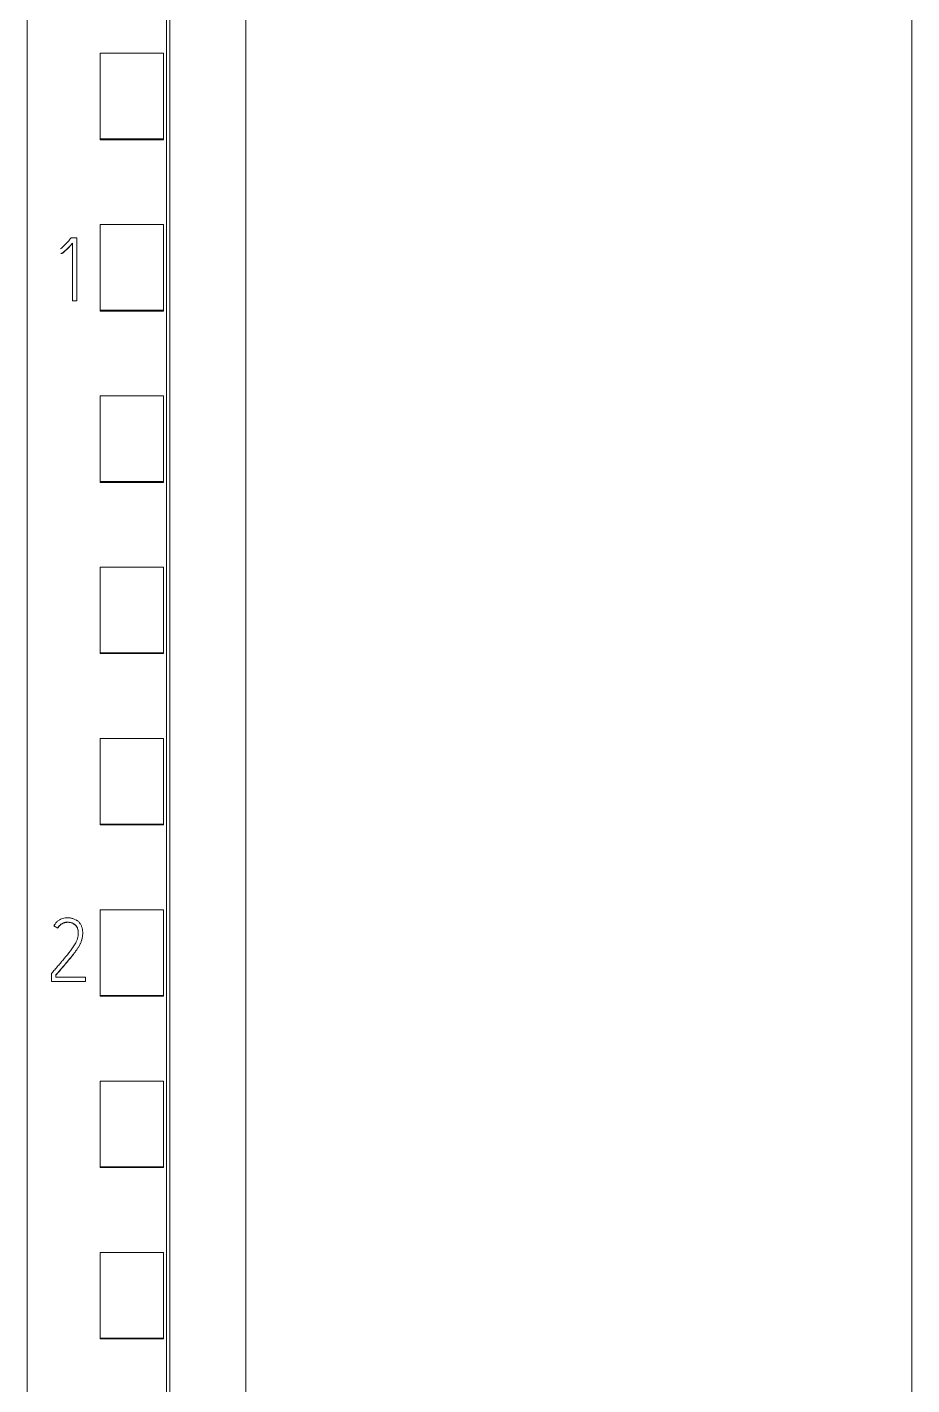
# Model space of a CAD drawing. Header units: millimetres. Extents: x 1359 to 3577, y 1336 to 3557.
# Drawn here: x 2819.97 to 2847.87, y 2979.45 to 3022.26 of the extents above; entities that cross this region are included whole.
import ezdxf

# ---------------------------------------------------------------- set-up
doc = ezdxf.new("R2010")
doc.units = ezdxf.units.MM
doc.layers.add('000-PI-Oprema', color=30, linetype='Continuous', lineweight=5)

msp = doc.modelspace()

# ---------------------------------------------------------------- linework, layer by layer
at = {"layer": '000-PI-Oprema', "color": 0, "linetype": 'ByBlock', "lineweight": 0}
for p, q in [((2819.971, 3041.237), (2819.971, 2927.819)), ((2824.371, 3038.956), (2824.371, 2930.141)), ((2822.271, 3018.734), (2822.271, 3021.437)), ((2824.271, 3021.437), (2822.271, 3021.437)), ((2824.271, 3018.734), (2824.271, 3021.437)), ((2822.271, 3018.705), (2822.271, 3018.734)), ((2824.271, 3018.734), (2822.271, 3018.734)), ((2824.271, 3018.705), (2822.271, 3018.705)), ((2824.271, 3018.705), (2824.271, 3018.734)), ((2822.271, 3013.333), (2822.271, 3016.035)), ((2824.271, 3016.035), (2822.271, 3016.035)), ((2824.271, 3013.333), (2824.271, 3016.035)), ((2821.538, 3015.615), (2821.363, 3015.615)), ((2821.399, 3015.444), (2821.399, 3013.631)), ((2821.538, 3013.631), (2821.538, 3015.615)), ((2821.399, 3013.631), (2821.538, 3013.631)), ((2821.399, 3013.631), (2821.399, 3013.625)), ((2821.538, 3013.625), (2821.399, 3013.625)), ((2821.538, 3013.631), (2821.538, 3013.625)), ((2822.271, 3013.305), (2822.271, 3013.333)), ((2824.271, 3013.333), (2822.271, 3013.333)), ((2824.271, 3013.305), (2822.271, 3013.305)), ((2824.271, 3013.305), (2824.271, 3013.333)), ((2822.271, 3007.931), (2822.271, 3010.634)), ((2824.271, 3010.634), (2822.271, 3010.634)), ((2824.271, 3007.931), (2824.271, 3010.634)), ((2822.271, 3007.905), (2822.271, 3007.931)), ((2824.271, 3007.931), (2822.271, 3007.931)), ((2824.271, 3007.905), (2822.271, 3007.905)), ((2824.271, 3007.905), (2824.271, 3007.931)), ((2822.271, 3002.53), (2822.271, 3005.232)), ((2824.271, 3005.232), (2822.271, 3005.232)), ((2824.271, 3002.53), (2824.271, 3005.232)), ((2822.271, 3002.506), (2822.271, 3002.53)), ((2824.271, 3002.53), (2822.271, 3002.53)), ((2824.271, 3002.506), (2824.271, 3002.53)), ((2824.271, 3002.506), (2822.271, 3002.506)), ((2822.271, 2997.128), (2822.271, 2999.83)), ((2824.271, 2999.83), (2822.271, 2999.83)), ((2824.271, 2997.128), (2824.271, 2999.83)), ((2822.271, 2997.106), (2822.271, 2997.128)), ((2824.271, 2997.128), (2822.271, 2997.128)), ((2824.271, 2997.106), (2822.271, 2997.106)), ((2824.271, 2997.106), (2824.271, 2997.128)), ((2822.271, 2991.727), (2822.271, 2994.429)), ((2824.271, 2994.429), (2822.271, 2994.429)), ((2824.271, 2991.727), (2824.271, 2994.429)), ((2821.724, 2993.687), (2821.724, 2993.693)), ((2821.807, 2992.308), (2820.88, 2992.308)), ((2821.807, 2992.17), (2821.807, 2992.308)), ((2820.742, 2992.17), (2821.807, 2992.17)), ((2821.807, 2992.164), (2820.742, 2992.164)), ((2821.807, 2992.17), (2821.807, 2992.164)), ((2822.271, 2991.706), (2822.271, 2991.727)), ((2824.271, 2991.727), (2822.271, 2991.727)), ((2824.271, 2991.706), (2822.271, 2991.706)), ((2824.271, 2991.706), (2824.271, 2991.727)), ((2822.271, 2986.325), (2822.271, 2989.027)), ((2824.271, 2989.027), (2822.271, 2989.027)), ((2824.271, 2986.325), (2824.271, 2989.027)), ((2822.271, 2986.306), (2822.271, 2986.325)), ((2824.271, 2986.325), (2822.271, 2986.325)), ((2824.271, 2986.306), (2822.271, 2986.306)), ((2824.271, 2986.306), (2824.271, 2986.325)), ((2822.271, 2980.924), (2822.271, 2983.625)), ((2824.271, 2983.625), (2822.271, 2983.625)), ((2824.271, 2980.924), (2824.271, 2983.625)), ((2822.271, 2980.906), (2822.271, 2980.924)), ((2824.271, 2980.924), (2822.271, 2980.924)), ((2824.271, 2980.906), (2822.271, 2980.906)), ((2824.271, 2980.906), (2824.271, 2980.924))]:
    msp.add_line(p, q, dxfattribs=at)
at = {"layer": '000-PI-Oprema', "color": 0, "linetype": 'ByBlock', "lineweight": 0, "ltscale": 0.25}
for p, q in [((2820.817, 2993.919), (2820.941, 2993.849)), ((2820.742, 2992.424), (2820.742, 2992.164)), ((2820.88, 2992.308), (2820.88, 2992.375))]:
    msp.add_line(p, q, dxfattribs=at)
at = {"layer": '000-PI-Oprema', "color": 0, "linetype": 'ByBlock', "lineweight": 0}
for points, knots in [([(2824.471, 3039.142), (2824.471, 3036.098), (2824.471, 3026.528), (2824.471, 3012.358), (2824.471, 2997.792), (2824.471, 2983.582), (2824.471, 2969.287), (2824.471, 2953.801), (2824.471, 2941.161), (2824.471, 2933.196), (2824.471, 2929.856)], [0, 0, 0, 0, 0.083934, 0.263736, 0.389889, 0.484142, 0.653794, 0.78188, 0.908517, 1, 1, 1, 1]), ([(2826.871, 3036.077), (2826.871, 3034.053), (2826.871, 3025.504), (2826.871, 3012.358), (2826.871, 2997.792), (2826.871, 2983.582), (2826.871, 2969.287), (2826.871, 2953.801), (2826.871, 2941.043), (2826.871, 2932.161), (2826.871, 2927.904), (2826.871, 2927.106)], [0, 0, 0, 0, 0.055935, 0.236292, 0.362833, 0.457376, 0.627551, 0.756032, 0.883059, 0.978086, 1, 1, 1, 1]), ([(2847.871, 3036.077), (2847.871, 3034.053), (2847.871, 3025.504), (2847.871, 3012.358), (2847.871, 2997.792), (2847.871, 2983.582), (2847.871, 2969.287), (2847.871, 2953.801), (2847.871, 2941.043), (2847.871, 2932.161), (2847.871, 2927.904), (2847.871, 2927.106)], [0, 0, 0, 0, 0.055935, 0.236292, 0.362833, 0.457376, 0.627551, 0.756032, 0.883059, 0.978086, 1, 1, 1, 1]), ([(2821.363, 3015.615), (2821.336, 3015.585), (2821.309, 3015.556), (2821.255, 3015.496), (2821.228, 3015.467), (2821.186, 3015.423), (2821.172, 3015.409), (2821.145, 3015.38), (2821.131, 3015.365), (2821.102, 3015.337), (2821.088, 3015.323), (2821.058, 3015.297), (2821.042, 3015.283), (2821.027, 3015.271)], [0, 0, 0, 0, 0.25, 0.25, 0.5, 0.5, 0.625, 0.625, 0.75, 0.75, 0.875, 0.875, 1, 1, 1, 1]), ([(2821.036, 3015.124), (2821.041, 3015.124), (2821.046, 3015.124), (2821.056, 3015.127), (2821.061, 3015.128), (2821.071, 3015.131), (2821.075, 3015.134), (2821.084, 3015.139), (2821.089, 3015.141), (2821.101, 3015.15), (2821.109, 3015.156), (2821.125, 3015.169), (2821.133, 3015.176), (2821.156, 3015.196), (2821.171, 3015.21), (2821.201, 3015.238), (2821.215, 3015.253), (2821.258, 3015.296), (2821.287, 3015.325), (2821.343, 3015.384), (2821.371, 3015.414), (2821.399, 3015.444)], [0, 0, 0, 0, 0.03125, 0.03125, 0.0625, 0.0625, 0.09375, 0.09375, 0.125, 0.125, 0.1875, 0.1875, 0.25, 0.25, 0.375, 0.375, 0.5, 0.5, 0.75, 0.75, 1, 1, 1, 1]), ([(2821.399, 3015.438), (2821.371, 3015.408), (2821.343, 3015.378), (2821.287, 3015.319), (2821.258, 3015.29), (2821.215, 3015.246), (2821.2, 3015.232), (2821.171, 3015.204), (2821.156, 3015.19), (2821.133, 3015.17), (2821.125, 3015.163), (2821.109, 3015.15), (2821.101, 3015.144), (2821.088, 3015.135), (2821.084, 3015.132), (2821.075, 3015.127), (2821.071, 3015.125), (2821.061, 3015.122), (2821.056, 3015.12), (2821.046, 3015.118), (2821.041, 3015.117), (2821.036, 3015.117)], [0, 0, 0, 0, 0.25, 0.25, 0.5, 0.5, 0.625, 0.625, 0.75, 0.75, 0.8125, 0.8125, 0.875, 0.875, 0.90625, 0.90625, 0.9375, 0.9375, 0.96875, 0.96875, 1, 1, 1, 1]), ([(2820.941, 2993.855), (2820.953, 2993.878), (2820.966, 2993.9), (2820.99, 2993.931), (2820.999, 2993.94), (2821.018, 2993.958), (2821.028, 2993.967), (2821.059, 2993.99), (2821.082, 2994.002), (2821.13, 2994.022), (2821.155, 2994.029), (2821.193, 2994.036), (2821.206, 2994.038), (2821.232, 2994.04), (2821.245, 2994.04), (2821.284, 2994.04), (2821.31, 2994.037), (2821.347, 2994.029), (2821.36, 2994.025), (2821.385, 2994.017), (2821.397, 2994.012), (2821.432, 2993.995), (2821.454, 2993.982), (2821.484, 2993.957), (2821.494, 2993.949), (2821.512, 2993.93), (2821.52, 2993.92), (2821.531, 2993.904), (2821.535, 2993.898), (2821.541, 2993.887), (2821.55, 2993.87), (2821.557, 2993.852), (2821.566, 2993.827), (2821.569, 2993.814), (2821.574, 2993.789), (2821.576, 2993.776), (2821.58, 2993.751), (2821.581, 2993.738), (2821.582, 2993.712), (2821.582, 2993.699), (2821.582, 2993.673), (2821.582, 2993.66), (2821.58, 2993.634), (2821.579, 2993.621), (2821.574, 2993.583), (2821.569, 2993.558), (2821.559, 2993.52), (2821.555, 2993.508), (2821.547, 2993.483), (2821.542, 2993.471), (2821.528, 2993.435), (2821.516, 2993.412), (2821.493, 2993.367), (2821.48, 2993.344), (2821.453, 2993.301), (2821.439, 2993.279), (2821.397, 2993.215), (2821.367, 2993.174), (2821.274, 2993.05), (2821.209, 2992.971), (2821.11, 2992.853), (2821.077, 2992.814), (2821.01, 2992.735), (2820.977, 2992.696), (2820.91, 2992.619), (2820.876, 2992.58), (2820.809, 2992.502), (2820.775, 2992.463), (2820.742, 2992.424)], [0, 0, 0, 0, 0.03125, 0.03125, 0.046875, 0.046875, 0.0625, 0.0625, 0.09375, 0.09375, 0.125, 0.125, 0.140625, 0.140625, 0.15625, 0.15625, 0.1875, 0.1875, 0.203125, 0.203125, 0.21875, 0.21875, 0.25, 0.25, 0.265625, 0.265625, 0.28125, 0.28125, 0.289063, 0.289063, 0.296875, 0.3125, 0.3125, 0.328125, 0.328125, 0.34375, 0.34375, 0.359375, 0.359375, 0.375, 0.375, 0.390625, 0.390625, 0.40625, 0.40625, 0.4375, 0.4375, 0.453125, 0.453125, 0.46875, 0.46875, 0.5, 0.5, 0.53125, 0.53125, 0.5625, 0.5625, 0.625, 0.625, 0.75, 0.75, 0.8125, 0.8125, 0.875, 0.875, 0.9375, 0.9375, 1, 1, 1, 1]), ([(2820.88, 2992.375), (2820.919, 2992.421), (2820.958, 2992.467), (2821.036, 2992.558), (2821.075, 2992.604), (2821.154, 2992.696), (2821.193, 2992.742), (2821.27, 2992.834), (2821.309, 2992.88), (2821.385, 2992.973), (2821.422, 2993.02), (2821.477, 2993.092), (2821.495, 2993.117), (2821.53, 2993.166), (2821.547, 2993.19), (2821.581, 2993.241), (2821.597, 2993.266), (2821.627, 2993.318), (2821.641, 2993.344), (2821.66, 2993.385), (2821.666, 2993.399), (2821.677, 2993.427), (2821.682, 2993.441), (2821.696, 2993.485), (2821.704, 2993.514), (2821.715, 2993.573), (2821.719, 2993.603), (2821.722, 2993.648), (2821.723, 2993.663), (2821.724, 2993.693), (2821.724, 2993.708), (2821.722, 2993.753), (2821.718, 2993.783), (2821.71, 2993.828), (2821.707, 2993.842), (2821.699, 2993.872), (2821.695, 2993.886), (2821.685, 2993.915), (2821.678, 2993.928), (2821.665, 2993.955), (2821.658, 2993.968), (2821.646, 2993.988), (2821.641, 2993.994), (2821.632, 2994.006), (2821.628, 2994.012), (2821.613, 2994.03), (2821.603, 2994.041), (2821.582, 2994.062), (2821.57, 2994.072), (2821.552, 2994.086), (2821.546, 2994.09), (2821.534, 2994.099), (2821.527, 2994.103), (2821.494, 2994.122), (2821.466, 2994.134), (2821.423, 2994.149), (2821.409, 2994.154), (2821.38, 2994.162), (2821.365, 2994.165), (2821.335, 2994.17), (2821.32, 2994.172), (2821.29, 2994.175), (2821.275, 2994.175), (2821.244, 2994.176), (2821.229, 2994.176), (2821.199, 2994.175), (2821.184, 2994.174), (2821.139, 2994.168), (2821.109, 2994.162), (2821.066, 2994.149), (2821.052, 2994.143), (2821.031, 2994.134), (2821.024, 2994.131), (2821.01, 2994.124), (2821.004, 2994.12), (2820.971, 2994.101), (2820.946, 2994.084), (2820.912, 2994.053), (2820.902, 2994.043), (2820.881, 2994.02), (2820.871, 2994.009), (2820.845, 2993.972), (2820.829, 2993.946), (2820.817, 2993.919)], [0, 0, 0, 0, 0.0625, 0.0625, 0.125, 0.125, 0.1875, 0.1875, 0.25, 0.25, 0.3125, 0.3125, 0.34375, 0.34375, 0.375, 0.375, 0.40625, 0.40625, 0.4375, 0.4375, 0.453125, 0.453125, 0.46875, 0.46875, 0.5, 0.5, 0.53125, 0.53125, 0.546875, 0.546875, 0.5625, 0.5625, 0.59375, 0.59375, 0.609375, 0.609375, 0.625, 0.625, 0.640625, 0.640625, 0.65625, 0.65625, 0.664062, 0.664062, 0.671875, 0.671875, 0.6875, 0.6875, 0.703125, 0.703125, 0.710937, 0.710937, 0.71875, 0.71875, 0.75, 0.75, 0.765625, 0.765625, 0.78125, 0.78125, 0.796875, 0.796875, 0.8125, 0.8125, 0.828125, 0.828125, 0.84375, 0.84375, 0.875, 0.875, 0.890625, 0.890625, 0.898437, 0.898437, 0.90625, 0.90625, 0.9375, 0.9375, 0.953125, 0.953125, 0.96875, 0.96875, 1, 1, 1, 1]), ([(2821.582, 2993.684), (2821.582, 2993.694), (2821.582, 2993.705), (2821.581, 2993.728), (2821.58, 2993.741), (2821.577, 2993.766), (2821.575, 2993.779), (2821.57, 2993.805), (2821.567, 2993.818), (2821.559, 2993.842), (2821.554, 2993.854), (2821.546, 2993.872), (2821.543, 2993.878), (2821.536, 2993.889), (2821.533, 2993.895), (2821.515, 2993.922), (2821.497, 2993.941), (2821.472, 2993.962), (2821.466, 2993.966), (2821.456, 2993.973), (2821.44, 2993.984), (2821.411, 2994), (2821.387, 2994.01), (2821.362, 2994.018), (2821.35, 2994.022), (2821.312, 2994.031), (2821.286, 2994.034), (2821.234, 2994.035), (2821.195, 2994.031), (2821.157, 2994.022), (2821.132, 2994.015), (2821.119, 2994.011), (2821.095, 2994.001), (2821.083, 2993.996), (2821.061, 2993.983), (2821.049, 2993.976), (2821.018, 2993.953), (2820.999, 2993.935), (2820.975, 2993.905), (2820.967, 2993.894), (2820.953, 2993.872), (2820.947, 2993.861), (2820.941, 2993.849)], [0, 0, 0, 0, 0.034384, 0.034384, 0.076368, 0.076368, 0.118351, 0.118351, 0.160334, 0.160334, 0.202317, 0.202317, 0.223309, 0.223309, 0.244301, 0.244301, 0.328267, 0.328267, 0.349259, 0.349259, 0.370251, 0.412234, 0.454217, 0.454217, 0.496201, 0.496201, 0.580167, 0.580167, 0.664134, 0.706117, 0.706117, 0.7481, 0.7481, 0.790084, 0.790084, 0.832067, 0.832067, 0.916033, 0.916033, 0.958017, 0.958017, 1, 1, 1, 1]), ([(2821.724, 2993.687), (2821.724, 2993.666), (2821.723, 2993.645), (2821.719, 2993.593), (2821.714, 2993.564), (2821.706, 2993.52), (2821.702, 2993.505), (2821.695, 2993.476), (2821.691, 2993.461), (2821.681, 2993.432), (2821.676, 2993.418), (2821.665, 2993.39), (2821.659, 2993.377), (2821.64, 2993.336), (2821.626, 2993.309), (2821.595, 2993.258), (2821.579, 2993.232), (2821.546, 2993.182), (2821.528, 2993.157), (2821.493, 2993.108), (2821.475, 2993.084), (2821.421, 2993.012), (2821.383, 2992.966), (2821.307, 2992.873), (2821.269, 2992.826), (2821.192, 2992.734), (2821.153, 2992.689), (2821.075, 2992.597), (2821.036, 2992.552), (2820.958, 2992.46), (2820.919, 2992.414), (2820.88, 2992.368)], [0, 0, 0, 0, 0.040253, 0.040253, 0.096709, 0.096709, 0.124936, 0.124936, 0.153164, 0.153164, 0.181392, 0.181392, 0.20962, 0.20962, 0.266076, 0.266076, 0.322531, 0.322531, 0.378987, 0.378987, 0.435443, 0.435443, 0.548354, 0.548354, 0.661266, 0.661266, 0.774177, 0.774177, 0.887089, 0.887089, 1, 1, 1, 1])]:
    msp.add_open_spline(points, degree=3, knots=knots, dxfattribs=at)

doc.saveas('drawing.dxf')
